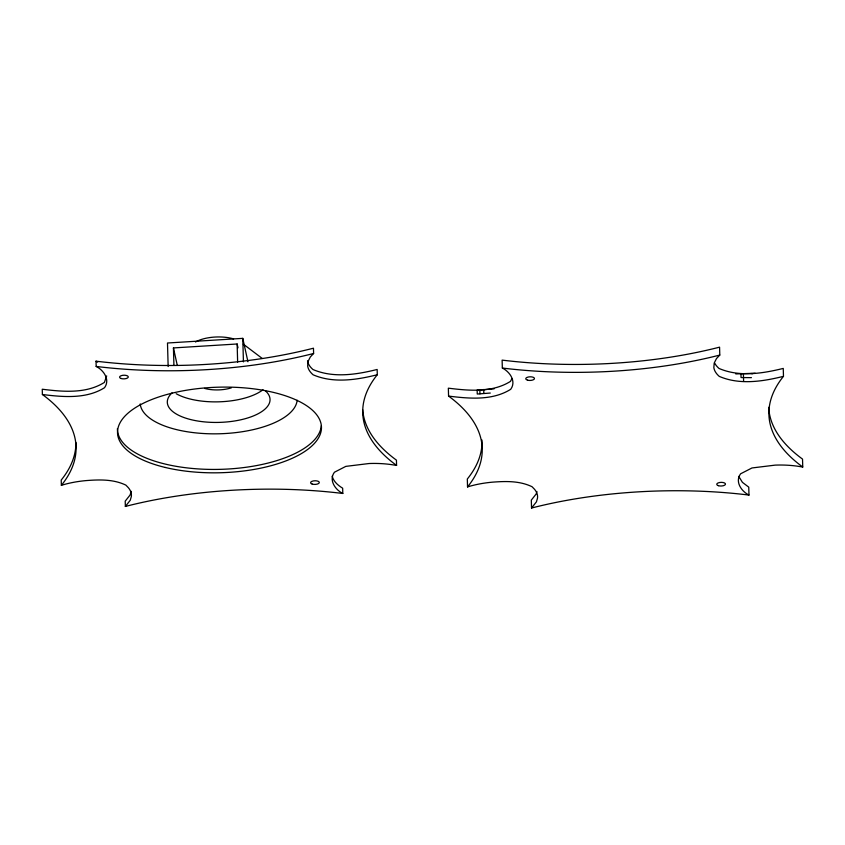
<?xml version="1.0" encoding="UTF-8"?>
<svg xmlns="http://www.w3.org/2000/svg" width="845" height="845" viewBox="0 0 845 845"><rect width="100%" height="100%" fill="white"/><g stroke="black" fill="none" stroke-linecap="round" stroke-linejoin="round"><path stroke-width="1.27" d="M106.681 375.919L104.389 382.426C86.032 393.95 62.826 391.774 42.25 389.228L42.398 394.499A267.728 112.3 -1.6 0 1 61.368 485.336A60.576 25.413 -1.6 0 1 85.979 480.604C99.435 479.559 113.378 479.126 125.863 485.114L128.282 487.618A55.664 23.354 -1.6 0 1 131.324 496.585L130.257 500.251L125.356 506.44L125.208 501.159L130.109 494.98L131.176 491.315M536.924 491.484L536.205 493.924L531.315 500.113L531.537 508.025A267.728 112.3 -1.6 0 1 748.976 495.064L748.754 487.142L742.428 482.358L738.762 476.411M511.933 378.602L510.486 381.38C492.128 392.893 468.922 390.717 448.346 388.172L448.568 396.094A267.728 112.3 -1.6 0 1 467.538 486.921A60.576 25.413 -1.6 0 1 492.149 482.189C505.606 481.143 519.548 480.72 532.033 486.709L534.462 489.213A55.664 23.354 -1.6 0 1 537.494 498.18L536.427 501.845L531.537 508.025M42.398 394.499C62.974 397.055 86.179 399.22 104.537 387.707C110.346 379.775 103.692 370.195 96.172 366.445L96.024 361.174A267.728 112.3 -1.6 0 0 313.463 348.203L313.611 353.485L310.326 356.96L308.024 361.491L307.664 366.086A58.316 24.463 -1.6 0 0 313.115 374.8C333.416 383.535 356.516 379.933 377.292 374.747L377.155 369.466C356.368 374.652 333.268 378.254 312.967 369.518A58.316 24.463 -1.6 0 1 307.517 360.804M448.568 396.094C469.144 398.639 492.35 400.815 510.707 389.302C516.517 381.359 509.862 371.789 502.342 368.04L502.12 360.118A267.728 112.3 -1.6 0 0 719.57 347.158L719.792 355.069L716.497 358.555L714.194 363.086L713.845 367.67A58.316 24.463 -1.6 0 0 719.285 376.395C739.586 385.13 762.686 381.517 783.473 376.342L783.252 368.42C762.475 373.543 739.364 377.208 719.063 368.473A58.316 24.463 -1.6 0 1 714.838 363.361M480.044 389.83L477.15 390.084L477.256 394.034L490.311 393.041M494.082 388.848L479.844 389.915L479.949 393.876M247.955 361.776L242.779 338.359L167.49 343.007L168.155 366.529M173.912 364.871L173.436 347.929L237.139 343.989L237.984 347.823M735.763 373.934L755.176 373.226M751.437 377.652L741.054 377.557L740.949 373.617M750.835 373.501L752.62 373.712M768.718 407.332A266.935 111.962 -1.6 0 0 802.528 459.088L802.75 467.01L796.698 466.081A55.664 23.354 -1.6 0 0 775.235 465.12L751.987 467.961L740.611 473.802C734.696 481.724 741.445 491.357 748.976 495.064M362.695 409.688A266.935 111.962 -1.6 0 0 396.432 460.134L396.58 465.415L390.527 464.486A55.664 23.354 -1.6 0 0 369.064 463.525L345.816 466.377L334.44 472.218C328.525 480.129 335.275 489.762 342.806 493.469L342.658 488.199C338.074 485.41 333.606 481.639 332.18 476.242M96.024 361.174L97.619 362.188M243.307 344.137L262.056 358.312M173.436 347.929L177.249 365.188M743.399 373.553L743.611 381.465M483.72 389.482L483.836 393.443M467.538 486.921L467.317 479.009A267.728 112.3 -1.6 0 0 481.977 440.034M242.779 338.359L243.434 361.882M237.139 343.989L237.646 362.241M61.368 485.336L61.22 480.055A267.728 112.3 -1.6 0 0 75.913 442.4M802.75 467.01A266.935 111.962 -1.6 0 1 783.473 376.342M719.792 355.069A267.728 112.3 -1.6 0 1 502.342 368.04M396.58 465.415A266.935 111.962 -1.6 0 1 377.292 374.747M125.356 506.44A267.728 112.3 -1.6 0 1 342.806 493.469M313.611 353.485A267.728 112.3 -1.6 0 1 96.172 366.445M195.491 342.003A27.22 11.418 -1.6 0 1 233.6 338.887M231.361 387.844A22.984 9.644 -1.6 0 1 204.596 388.394M265.14 390.58A51.397 21.558 -1.6 0 1 218.908 422.405A51.397 21.558 -1.6 0 1 172.01 392.904M263.038 389.703A51.397 21.558 -1.6 0 1 176.151 393.696M321.301 425.774A102.002 42.789 -1.6 0 1 217.165 469.408A102.002 42.789 -1.6 0 1 117.423 428.595M297.134 400.234A78.532 32.944 -1.6 0 1 218.76 433.791A78.532 32.944 -1.6 0 1 140.228 403.91M165.335 467.475A102.002 42.789 -1.6 0 0 321.396 429.165A102.002 42.789 -1.6 0 0 171.736 393.242A102.002 42.789 -1.6 0 0 165.335 467.475M121.141 378.507A4.362 1.827 -1.6 0 0 128.229 377.25A4.362 1.827 -1.6 0 0 122.419 375.36A4.362 1.827 -1.6 0 0 121.141 378.507M312.164 484.069A4.362 1.827 -1.6 0 0 319.252 482.812A4.362 1.827 -1.6 0 0 313.442 480.911A4.362 1.827 -1.6 0 0 312.164 484.069M527.576 380.176A4.362 1.827 -1.6 0 0 534.452 378.697A4.362 1.827 -1.6 0 0 528.294 377.007A4.362 1.827 -1.6 0 0 527.576 380.176M718.334 485.664A4.362 1.827 -1.6 0 0 725.422 484.396A4.362 1.827 -1.6 0 0 719.613 482.506A4.362 1.827 -1.6 0 0 718.334 485.664"/></g></svg>
